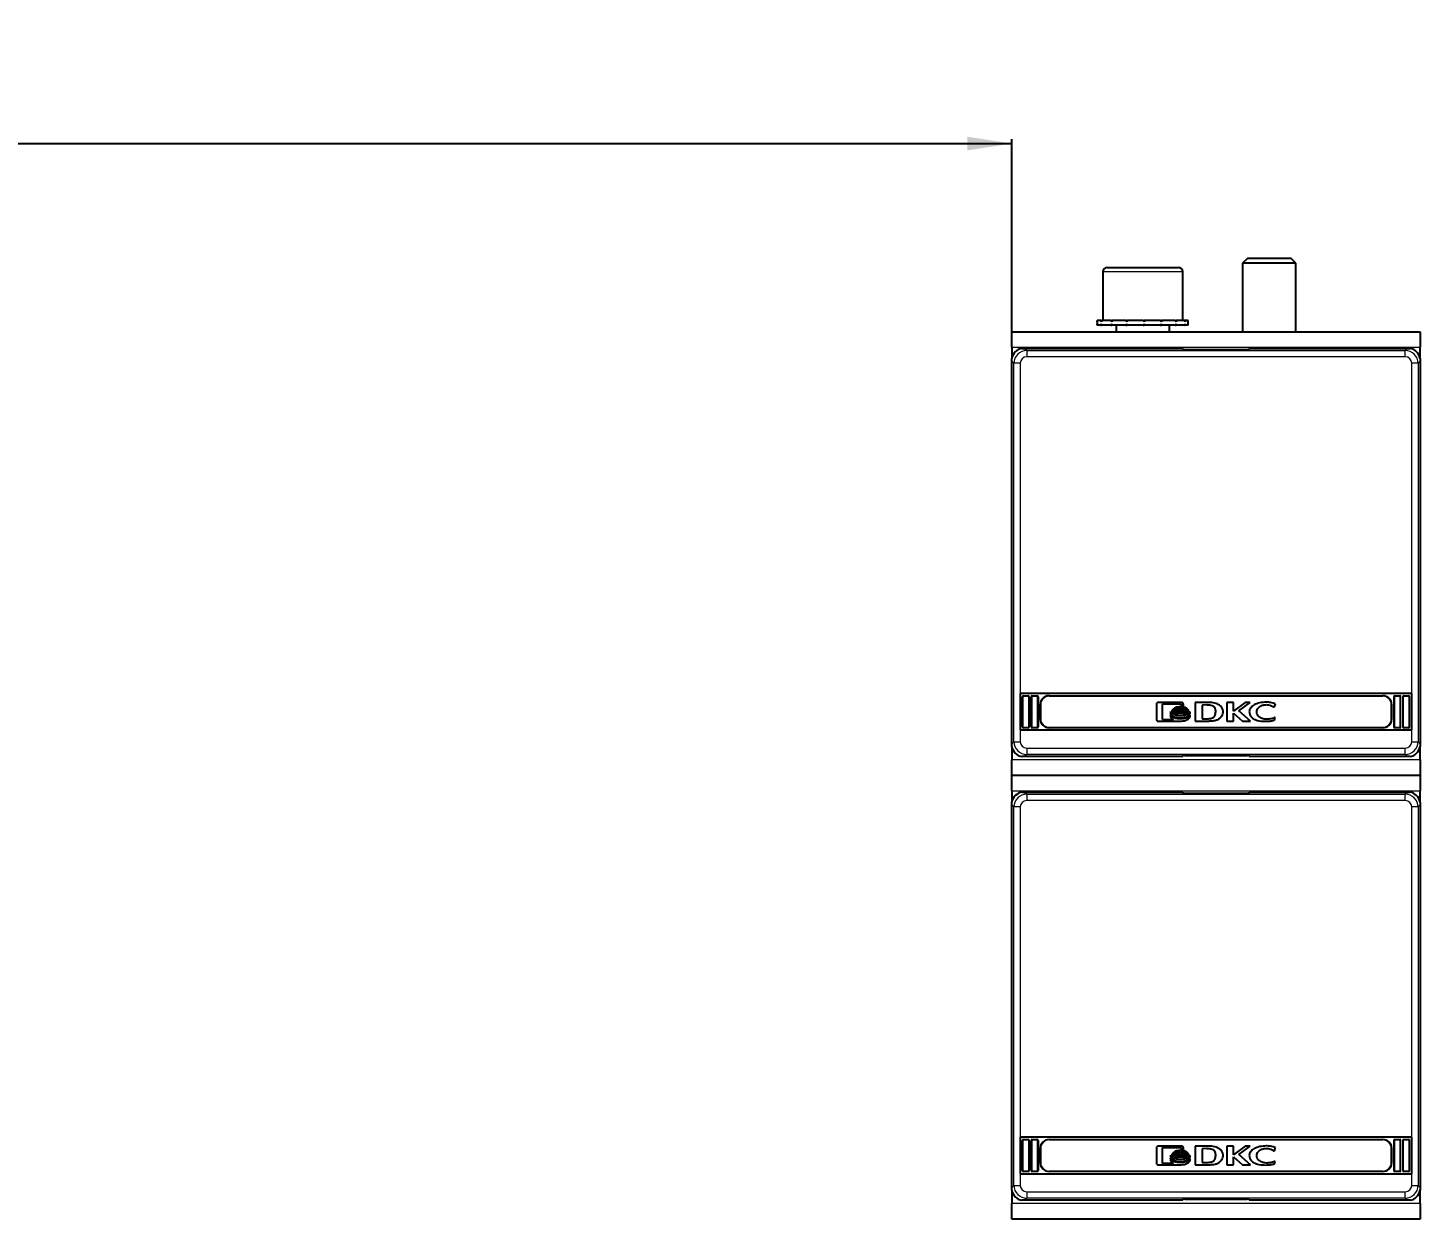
# Model space of a CAD drawing. Header units: millimetres. Extents: x 0 to 2689, y -557 to 605.
# Drawn here: x 549.7 to 863.4, y 289.4 to 557.9 of the extents above; entities that cross this region are included whole.
import ezdxf

# ---------------------------------------------------------------- set-up
doc = ezdxf.new("R2010")
doc.units = ezdxf.units.MM
doc.layers.add('FORMAT', color=7, linetype='Continuous')
doc.styles.add('SLDTEXTSTYLE0', font='TXT', dxfattribs={"width": 0.75})
doc.dimstyles.new('SLDDIMSTYLE0', dxfattribs={"dimtxt": 20, "dimasz": 10, "dimexe": 0, "dimexo": 0.0625, "dimgap": 5, "dimtad": 2, "dimdec": 1, "dimrnd": 1e-09, "dimzin": 12, "dimdsep": 46, "dimtxsty": 'SLDTEXTSTYLE0', "dimsah": 1, "dimcen": 0.09, "dimadec": 0, "dimazin": 3, "dimtfac": 1, "dimtofl": 0, "dimtmove": 0, "dimatfit": 3, "dimfxl": 0, "dimfrac": 2, "dimtolj": 1, "dimtzin": 12, "dimarcsym": 0})

# ---------------------------------------------------------------- blocks, each defined once
blk = doc.blocks.new('_D_2')
at = {"layer": 'FORMAT'}
for p, q in [((155.39, 489.4), (155.39, 532.81)), ((155.39, 531.81), (771.39, 531.81)), ((771.39, 489.4), (771.39, 532.81))]:
    blk.add_line(p, q, dxfattribs=at)
for points in [[(155.39, 531.81), (165.39, 530.27), (165.39, 533.34)], [(771.39, 531.81), (761.39, 533.34), (761.39, 530.27)]]:
    blk.add_solid(points, dxfattribs=at)
at = {"layer": 'FORMAT', "insert": (441.22, 557.59), "char_height": 20, "attachment_point": 1, "style": 'SLDTEXTSTYLE0'}
blk.add_mtext('616', dxfattribs=at)

msp = doc.modelspace()

# ---------------------------------------------------------------- linework, layer by layer
at = {"color": 7, "linetype": 'Continuous', "lineweight": 25}
for p, q in [((824.46, 505.89), (823.39, 504.82)), ((834.31, 505.89), (824.46, 505.89)), ((835.39, 504.82), (834.31, 505.89)), ((791.89, 502.89), (791.89, 491.89)), ((792.89, 503.89), (801.32, 503.89)), ((801.32, 503.89), (808.89, 503.89)), ((809.89, 491.89), (809.89, 502.89)), ((823.39, 504.82), (823.39, 489.39)), ((835.39, 504.82), (823.39, 504.82)), ((835.39, 489.39), (835.39, 504.82)), ((771.39, 485.89), (771.39, 489.39)), ((771.39, 489.39), (863.39, 489.39)), ((790.64, 491.89), (790.64, 490.89)), ((790.64, 491.89), (790.64, 491.64)), ((791.45, 491.89), (790.64, 491.89)), ((790.64, 491.89), (790.64, 491.89)), ((790.64, 490.89), (790.64, 491.14)), ((791.45, 490.89), (790.64, 490.89)), ((790.64, 490.89), (790.64, 490.89)), ((791.45, 491.89), (791.56, 491.89)), ((791.45, 490.89), (791.56, 490.89)), ((791.56, 491.89), (791.56, 491.64)), ((793.71, 491.89), (791.56, 491.89)), ((791.56, 490.89), (791.56, 491.14)), ((793.71, 490.89), (791.56, 490.89)), ((793.71, 491.89), (793.89, 491.89)), ((793.71, 490.89), (793.89, 490.89)), ((793.89, 491.89), (793.89, 491.64)), ((797.06, 491.89), (793.89, 491.89)), ((793.89, 490.89), (793.89, 491.14)), ((797.06, 490.89), (793.89, 490.89)), ((794.89, 490.89), (794.89, 489.39)), ((797.06, 491.89), (797.29, 491.89)), ((797.06, 490.89), (797.29, 490.89)), ((797.29, 491.89), (797.29, 491.64)), ((800.99, 491.89), (797.29, 491.89)), ((797.29, 490.89), (797.29, 491.14)), ((800.99, 490.89), (797.29, 490.89)), ((800.99, 491.89), (801.07, 491.89)), ((800.99, 490.89), (801.15, 490.89)), ((801.15, 490.89), (801.23, 490.89)), ((801.19, 491.89), (801.23, 491.89)), ((801.23, 491.89), (801.23, 491.64)), ((804.9, 491.89), (801.23, 491.89)), ((801.23, 490.89), (801.23, 491.14)), ((804.9, 490.89), (801.23, 490.89)), ((804.9, 491.89), (805.13, 491.89)), ((804.9, 490.89), (805.13, 490.89)), ((805.13, 491.89), (805.13, 491.64)), ((808.2, 491.89), (805.13, 491.89)), ((805.13, 490.89), (805.13, 491.14)), ((808.2, 490.89), (805.13, 490.89)), ((806.89, 489.39), (806.89, 490.89)), ((808.2, 491.89), (808.38, 491.89)), ((808.2, 490.89), (808.38, 490.89)), ((808.38, 491.89), (808.38, 491.64)), ((810.39, 491.89), (808.38, 491.89)), ((808.38, 490.89), (808.38, 491.14)), ((810.39, 490.89), (808.38, 490.89)), ((810.39, 491.89), (810.48, 491.89)), ((810.39, 490.89), (810.48, 490.89)), ((810.48, 491.89), (810.48, 491.64)), ((811.14, 491.89), (810.48, 491.89)), ((810.48, 490.89), (810.48, 491.14)), ((811.14, 490.89), (810.48, 490.89)), ((811.14, 490.89), (811.14, 491.89)), ((863.39, 489.39), (863.39, 485.89)), ((771.39, 485.89), (771.39, 483.37)), ((771.39, 482.74), (771.39, 483.37)), ((773.66, 485.64), (774.28, 485.64)), ((774.28, 485.64), (809.89, 485.64)), ((809.89, 485.64), (809.89, 485.51)), ((810.39, 485.37), (824.39, 485.37)), ((824.89, 485.51), (824.89, 485.64)), ((824.89, 485.64), (860.49, 485.64)), ((860.49, 485.64), (861.11, 485.64)), ((863.39, 483.37), (863.39, 485.89)), ((863.39, 483.37), (863.39, 482.74)), ((771.39, 396.54), (771.39, 482.74)), ((863.39, 482.74), (863.39, 396.54)), ((861.48, 407.84), (773.29, 407.84)), ((773.29, 407.84), (773.29, 399.64)), ((861.48, 399.64), (861.48, 407.84)), ((773.79, 400.34), (773.79, 407.14)), ((773.99, 407.34), (775.09, 407.34)), ((775.29, 407.14), (775.29, 400.34)), ((775.79, 400.34), (775.79, 407.14)), ((775.99, 407.34), (777.09, 407.34)), ((777.29, 407.14), (777.29, 400.34)), ((777.79, 402.14), (777.79, 405.34)), ((779.79, 407.34), (854.98, 407.34)), ((803.96, 405.4), (803.96, 402.08)), ((809.64, 405.84), (804.39, 405.84)), ((805.37, 405.51), (809.54, 405.51)), ((805.37, 401.97), (805.37, 405.51)), ((809.54, 405.51), (809.54, 405.12)), ((809.54, 405.12), (810.07, 405.12)), ((810.07, 405.12), (810.07, 405.4)), ((815.53, 405.86), (812.7, 405.84)), ((812.7, 405.84), (812.7, 401.64)), ((815.32, 405.28), (814.28, 405.26)), ((814.28, 405.26), (814.28, 402.16)), ((819.81, 405.84), (819.81, 401.64)), ((821.3, 405.84), (819.81, 405.84)), ((821.3, 403.87), (821.3, 405.84)), ((823.97, 405.84), (821.3, 403.87)), ((822.56, 403.98), (825.1, 405.84)), ((825.1, 405.84), (823.97, 405.84)), ((830.37, 404.82), (830.56, 404.82)), ((830.56, 404.82), (830.81, 405.55)), ((856.98, 402.14), (856.98, 405.34)), ((857.48, 407.14), (857.48, 400.34)), ((857.68, 407.34), (858.78, 407.34)), ((858.98, 400.34), (858.98, 407.14)), ((859.48, 407.14), (859.48, 400.34)), ((859.68, 407.34), (860.78, 407.34)), ((860.98, 400.34), (860.98, 407.14)), ((804.39, 401.64), (809.64, 401.64)), ((807.83, 401.96), (805.37, 401.97)), ((807.11, 403.83), (807.11, 403.38)), ((807.11, 403.11), (807.11, 402.65)), ((811.56, 403.27), (811.56, 403.72)), ((811.56, 402.54), (811.56, 403.01)), ((812.7, 401.64), (815.39, 401.65)), ((814.28, 402.16), (815.23, 402.18)), ((815.39, 401.65), (815.4, 401.65)), ((815.4, 401.65), (815.42, 401.65)), ((819.81, 401.64), (821.32, 401.64)), ((821.32, 403.41), (823.33, 401.64)), ((821.32, 401.64), (821.32, 403.41)), ((825.16, 401.64), (822.56, 403.98)), ((823.33, 401.64), (825.16, 401.64)), ((830.55, 401.88), (830.73, 402.42)), ((830.73, 402.42), (830.58, 402.42)), ((773.29, 399.64), (861.48, 399.64)), ((775.09, 400.14), (773.99, 400.14)), ((777.09, 400.14), (775.99, 400.14)), ((854.98, 400.14), (779.79, 400.14)), ((858.78, 400.14), (857.68, 400.14)), ((860.78, 400.14), (859.68, 400.14)), ((771.39, 395.92), (771.39, 396.54)), ((771.39, 395.92), (771.39, 392.89)), ((863.39, 396.54), (863.39, 395.92)), ((863.39, 392.89), (863.39, 395.92)), ((771.39, 389.39), (771.39, 392.89)), ((774.28, 393.64), (773.66, 393.64)), ((809.89, 393.64), (774.28, 393.64)), ((809.89, 393.64), (809.89, 393.78)), ((810.39, 393.91), (824.39, 393.91)), ((824.89, 393.78), (824.89, 393.64)), ((860.49, 393.64), (824.89, 393.64)), ((861.11, 393.64), (860.49, 393.64)), ((863.39, 392.89), (863.39, 389.39)), ((863.39, 389.39), (771.39, 389.39)), ((771.39, 385.89), (771.39, 389.39)), ((863.39, 389.39), (863.39, 385.89)), ((771.39, 385.89), (771.39, 383.37)), ((863.39, 383.37), (863.39, 385.89)), ((771.39, 382.74), (771.39, 383.37)), ((771.39, 296.54), (771.39, 382.74)), ((773.66, 385.64), (774.28, 385.64)), ((774.28, 385.64), (809.89, 385.64)), ((809.89, 385.64), (809.89, 385.51)), ((810.39, 385.37), (824.39, 385.37)), ((824.89, 385.51), (824.89, 385.64)), ((824.89, 385.64), (860.49, 385.64)), ((860.49, 385.64), (861.11, 385.64)), ((863.39, 383.37), (863.39, 382.74)), ((863.39, 382.74), (863.39, 296.54)), ((861.48, 307.84), (773.29, 307.84)), ((773.29, 307.84), (773.29, 299.64)), ((861.48, 299.64), (861.48, 307.84)), ((773.79, 300.34), (773.79, 307.14)), ((773.99, 307.34), (775.09, 307.34)), ((775.29, 307.14), (775.29, 300.34)), ((775.79, 300.34), (775.79, 307.14)), ((775.99, 307.34), (777.09, 307.34)), ((777.29, 307.14), (777.29, 300.34)), ((777.79, 302.14), (777.79, 305.34)), ((779.79, 307.34), (854.98, 307.34)), ((803.96, 305.4), (803.96, 302.08)), ((809.64, 305.84), (804.39, 305.84)), ((805.37, 305.51), (809.54, 305.51)), ((805.37, 301.97), (805.37, 305.51)), ((809.54, 305.51), (809.54, 305.12)), ((809.54, 305.12), (810.07, 305.12)), ((810.07, 305.12), (810.07, 305.4)), ((815.53, 305.86), (812.7, 305.84)), ((812.7, 305.84), (812.7, 301.64)), ((815.32, 305.28), (814.28, 305.26)), ((814.28, 305.26), (814.28, 302.16)), ((821.3, 305.84), (819.81, 305.84)), ((819.81, 305.84), (819.81, 301.64)), ((821.3, 303.87), (821.3, 305.84)), ((823.97, 305.84), (821.3, 303.87)), ((822.56, 303.98), (825.1, 305.84)), ((825.1, 305.84), (823.97, 305.84)), ((830.37, 304.82), (830.56, 304.82)), ((830.56, 304.82), (830.81, 305.55)), ((856.98, 302.14), (856.98, 305.34)), ((857.48, 307.14), (857.48, 300.34)), ((857.68, 307.34), (858.78, 307.34)), ((858.98, 300.34), (858.98, 307.14)), ((859.48, 307.14), (859.48, 300.34)), ((859.68, 307.34), (860.78, 307.34)), ((860.98, 300.34), (860.98, 307.14)), ((804.39, 301.64), (809.64, 301.64)), ((807.83, 301.96), (805.37, 301.97)), ((807.11, 303.83), (807.11, 303.38)), ((807.11, 303.11), (807.11, 302.65)), ((811.56, 303.27), (811.56, 303.72)), ((811.56, 302.54), (811.56, 303.01)), ((812.7, 301.64), (815.39, 301.65)), ((814.28, 302.16), (815.23, 302.18)), ((815.39, 301.65), (815.4, 301.65)), ((815.4, 301.65), (815.42, 301.65)), ((819.81, 301.64), (821.32, 301.64)), ((821.32, 303.41), (823.33, 301.64)), ((821.32, 301.64), (821.32, 303.41)), ((825.16, 301.64), (822.56, 303.98)), ((823.33, 301.64), (825.16, 301.64)), ((830.55, 301.88), (830.73, 302.42)), ((830.73, 302.42), (830.58, 302.42)), ((773.29, 299.64), (861.48, 299.64)), ((775.09, 300.14), (773.99, 300.14)), ((777.09, 300.14), (775.99, 300.14)), ((854.98, 300.14), (779.79, 300.14)), ((858.78, 300.14), (857.68, 300.14)), ((860.78, 300.14), (859.68, 300.14)), ((771.39, 295.92), (771.39, 296.54)), ((771.39, 295.92), (771.39, 292.89)), ((863.39, 296.54), (863.39, 295.92)), ((863.39, 292.89), (863.39, 295.92)), ((771.39, 289.39), (771.39, 292.89)), ((774.28, 293.64), (773.66, 293.64)), ((809.89, 293.64), (774.28, 293.64)), ((809.89, 293.64), (809.89, 293.78)), ((810.39, 293.91), (824.39, 293.91)), ((824.89, 293.78), (824.89, 293.64)), ((860.49, 293.64), (824.89, 293.64)), ((861.11, 293.64), (860.49, 293.64)), ((863.39, 292.89), (863.39, 289.39)), ((863.39, 289.39), (771.39, 289.39))]:
    msp.add_line(p, q, dxfattribs=at)
at = {"color": 8, "linetype": 'Continuous', "lineweight": 18}
for p, q in [((801.38, 502.89), (791.89, 502.89)), ((809.89, 502.89), (801.38, 502.89)), ((771.39, 485.89), (863.39, 485.89)), ((774.28, 485.64), (774.74, 485.19)), ((774.74, 485.19), (774.74, 483.74)), ((774.74, 485.19), (860.04, 485.19)), ((860.04, 483.74), (774.74, 483.74)), ((860.04, 485.19), (860.49, 485.64)), ((860.04, 483.74), (860.04, 485.19)), ((771.84, 482.29), (771.39, 482.74)), ((773.29, 482.29), (771.84, 482.29)), ((771.84, 396.99), (771.84, 482.29)), ((773.29, 482.29), (773.29, 407.84)), ((861.48, 407.84), (861.48, 482.29)), ((862.93, 482.29), (861.48, 482.29)), ((863.39, 482.74), (862.93, 482.29)), ((862.93, 482.29), (862.93, 396.99)), ((773.79, 400.34), (773.79, 407.14)), ((773.79, 407.14), (773.89, 407.14)), ((773.79, 407.14), (773.79, 407.14)), ((773.89, 407.14), (773.89, 400.34)), ((773.99, 407.24), (773.99, 407.34)), ((773.99, 407.34), (775.09, 407.34)), ((773.99, 407.34), (773.99, 407.34)), ((775.09, 407.24), (773.99, 407.24)), ((775.09, 407.24), (775.09, 407.34)), ((775.09, 407.34), (775.09, 407.34)), ((775.19, 400.34), (775.19, 407.14)), ((775.19, 407.14), (775.29, 407.14)), ((775.29, 407.14), (775.29, 400.34)), ((775.29, 407.14), (775.29, 407.14)), ((775.79, 407.14), (775.89, 407.14)), ((775.79, 400.34), (775.79, 407.14)), ((775.79, 407.14), (775.79, 407.14)), ((775.89, 407.14), (775.89, 400.34)), ((775.99, 407.24), (775.99, 407.34)), ((775.99, 407.34), (777.09, 407.34)), ((775.99, 407.34), (775.99, 407.34)), ((777.09, 407.24), (775.99, 407.24)), ((777.09, 407.24), (777.09, 407.34)), ((777.09, 407.34), (777.09, 407.34)), ((777.19, 400.34), (777.19, 407.14)), ((777.19, 407.14), (777.29, 407.14)), ((777.29, 407.14), (777.29, 400.34)), ((777.29, 407.14), (777.29, 407.14)), ((777.79, 402.14), (777.79, 405.34)), ((777.89, 405.34), (777.79, 405.34)), ((777.79, 405.34), (777.79, 405.34)), ((777.89, 405.34), (777.89, 402.14)), ((779.79, 407.34), (854.98, 407.34)), ((779.79, 407.24), (779.79, 407.34)), ((779.79, 407.34), (779.79, 407.34)), ((854.98, 407.24), (779.79, 407.24)), ((854.98, 407.34), (854.98, 407.24)), ((854.98, 407.34), (854.98, 407.34)), ((856.88, 402.14), (856.88, 405.34)), ((856.98, 405.34), (856.88, 405.34)), ((856.98, 405.34), (856.98, 402.14)), ((856.98, 405.34), (856.98, 405.34)), ((857.49, 407.14), (857.48, 407.14)), ((857.49, 407.14), (857.59, 407.14)), ((857.49, 400.34), (857.49, 407.14)), ((857.59, 407.14), (857.59, 400.34)), ((857.68, 407.34), (858.78, 407.34)), ((857.68, 407.34), (857.68, 407.24)), ((857.68, 407.34), (857.68, 407.34)), ((858.78, 407.24), (857.68, 407.24)), ((858.78, 407.34), (858.78, 407.24)), ((858.78, 407.34), (858.78, 407.34)), ((858.88, 400.34), (858.88, 407.14)), ((858.88, 407.14), (858.98, 407.14)), ((858.98, 407.14), (858.98, 400.34)), ((858.98, 407.14), (858.98, 407.14)), ((859.49, 407.14), (859.48, 407.14)), ((859.49, 400.34), (859.49, 407.14)), ((859.59, 407.14), (859.49, 407.14)), ((859.59, 407.14), (859.59, 400.34)), ((859.68, 407.24), (859.68, 407.34)), ((859.68, 407.34), (860.78, 407.34)), ((859.68, 407.34), (859.68, 407.34)), ((860.78, 407.24), (859.68, 407.24)), ((860.78, 407.24), (860.78, 407.34)), ((860.78, 407.34), (860.78, 407.34)), ((860.88, 400.34), (860.88, 407.14)), ((860.98, 407.14), (860.88, 407.14)), ((860.98, 407.14), (860.98, 400.34)), ((860.98, 407.14), (860.98, 407.14)), ((777.89, 402.14), (777.79, 402.14)), ((777.79, 402.14), (777.79, 402.14)), ((856.98, 402.14), (856.88, 402.14)), ((856.98, 402.14), (856.98, 402.14)), ((773.29, 399.64), (773.29, 396.99)), ((773.79, 400.34), (773.89, 400.34)), ((773.79, 400.34), (773.79, 400.34)), ((773.99, 400.24), (775.09, 400.24)), ((773.99, 400.14), (773.99, 400.24)), ((775.09, 400.14), (773.99, 400.14)), ((773.99, 400.14), (773.99, 400.14)), ((775.09, 400.14), (775.09, 400.24)), ((775.09, 400.14), (775.09, 400.14)), ((775.19, 400.34), (775.29, 400.34)), ((775.29, 400.34), (775.29, 400.34)), ((775.79, 400.34), (775.89, 400.34)), ((775.79, 400.34), (775.79, 400.34)), ((775.99, 400.24), (777.09, 400.24)), ((775.99, 400.14), (775.99, 400.24)), ((777.09, 400.14), (775.99, 400.14)), ((775.99, 400.14), (775.99, 400.14)), ((777.09, 400.14), (777.09, 400.24)), ((777.09, 400.14), (777.09, 400.14)), ((777.19, 400.34), (777.29, 400.34)), ((777.29, 400.34), (777.29, 400.34)), ((779.79, 400.24), (854.98, 400.24)), ((779.79, 400.24), (779.79, 400.14)), ((854.98, 400.14), (779.79, 400.14)), ((779.79, 400.14), (779.79, 400.14)), ((854.98, 400.14), (854.98, 400.24)), ((854.98, 400.14), (854.98, 400.14)), ((857.48, 400.34), (857.49, 400.34)), ((857.49, 400.34), (857.59, 400.34)), ((857.68, 400.24), (858.78, 400.24)), ((857.68, 400.24), (857.68, 400.14)), ((858.78, 400.14), (857.68, 400.14)), ((857.68, 400.14), (857.68, 400.14)), ((858.78, 400.24), (858.78, 400.14)), ((858.78, 400.14), (858.78, 400.14)), ((858.88, 400.34), (858.98, 400.34)), ((858.98, 400.34), (858.98, 400.34)), ((859.48, 400.34), (859.49, 400.34)), ((859.59, 400.34), (859.49, 400.34)), ((859.68, 400.14), (859.68, 400.24)), ((859.68, 400.24), (860.78, 400.24)), ((860.78, 400.14), (859.68, 400.14)), ((859.68, 400.14), (859.68, 400.14)), ((860.78, 400.14), (860.78, 400.24)), ((860.78, 400.14), (860.78, 400.14)), ((860.98, 400.34), (860.88, 400.34)), ((860.98, 400.34), (860.98, 400.34)), ((861.48, 396.99), (861.48, 399.64)), ((771.39, 396.54), (771.84, 396.99)), ((771.84, 396.99), (773.29, 396.99)), ((774.74, 395.54), (860.04, 395.54)), ((774.74, 395.54), (774.74, 394.09)), ((860.04, 394.09), (860.04, 395.54)), ((861.48, 396.99), (862.93, 396.99)), ((862.93, 396.99), (863.39, 396.54)), ((863.39, 392.89), (771.39, 392.89)), ((774.74, 394.09), (774.28, 393.64)), ((860.04, 394.09), (774.74, 394.09)), ((860.49, 393.64), (860.04, 394.09)), ((771.39, 385.89), (863.39, 385.89)), ((771.84, 382.29), (771.39, 382.74)), ((774.28, 385.64), (774.74, 385.19)), ((774.74, 385.19), (774.74, 383.74)), ((774.74, 385.19), (860.04, 385.19)), ((860.04, 383.74), (774.74, 383.74)), ((860.04, 385.19), (860.49, 385.64)), ((860.04, 383.74), (860.04, 385.19)), ((863.39, 382.74), (862.93, 382.29)), ((773.29, 382.29), (771.84, 382.29)), ((771.84, 296.99), (771.84, 382.29)), ((773.29, 382.29), (773.29, 307.84)), ((861.48, 307.84), (861.48, 382.29)), ((862.93, 382.29), (861.48, 382.29)), ((862.93, 382.29), (862.93, 296.99)), ((773.79, 307.14), (773.89, 307.14)), ((773.79, 300.34), (773.79, 307.14)), ((773.79, 307.14), (773.79, 307.14)), ((773.89, 307.14), (773.89, 300.34)), ((773.99, 307.24), (773.99, 307.34)), ((773.99, 307.34), (775.09, 307.34)), ((773.99, 307.34), (773.99, 307.34)), ((775.09, 307.24), (773.99, 307.24)), ((775.09, 307.24), (775.09, 307.34)), ((775.09, 307.34), (775.09, 307.34)), ((775.19, 300.34), (775.19, 307.14)), ((775.19, 307.14), (775.29, 307.14)), ((775.29, 307.14), (775.29, 300.34)), ((775.29, 307.14), (775.29, 307.14)), ((775.79, 300.34), (775.79, 307.14)), ((775.79, 307.14), (775.89, 307.14)), ((775.79, 307.14), (775.79, 307.14)), ((775.89, 307.14), (775.89, 300.34)), ((775.99, 307.24), (775.99, 307.34)), ((775.99, 307.34), (777.09, 307.34)), ((775.99, 307.34), (775.99, 307.34)), ((777.09, 307.24), (775.99, 307.24)), ((777.09, 307.24), (777.09, 307.34)), ((777.09, 307.34), (777.09, 307.34)), ((777.19, 300.34), (777.19, 307.14)), ((777.19, 307.14), (777.29, 307.14)), ((777.29, 307.14), (777.29, 300.34)), ((777.29, 307.14), (777.29, 307.14)), ((777.79, 302.14), (777.79, 305.34)), ((777.89, 305.34), (777.79, 305.34)), ((777.79, 305.34), (777.79, 305.34)), ((777.89, 305.34), (777.89, 302.14)), ((779.79, 307.34), (854.98, 307.34)), ((779.79, 307.24), (779.79, 307.34)), ((779.79, 307.34), (779.79, 307.34)), ((854.98, 307.24), (779.79, 307.24)), ((854.98, 307.34), (854.98, 307.24)), ((854.98, 307.34), (854.98, 307.34)), ((856.88, 302.14), (856.88, 305.34)), ((856.98, 305.34), (856.88, 305.34)), ((856.98, 305.34), (856.98, 302.14)), ((856.98, 305.34), (856.98, 305.34)), ((857.49, 307.14), (857.48, 307.14)), ((857.49, 307.14), (857.59, 307.14)), ((857.49, 300.34), (857.49, 307.14)), ((857.59, 307.14), (857.59, 300.34)), ((857.68, 307.34), (857.68, 307.24)), ((857.68, 307.34), (858.78, 307.34)), ((857.68, 307.34), (857.68, 307.34)), ((858.78, 307.24), (857.68, 307.24)), ((858.78, 307.34), (858.78, 307.24)), ((858.78, 307.34), (858.78, 307.34)), ((858.88, 300.34), (858.88, 307.14)), ((858.88, 307.14), (858.98, 307.14)), ((858.98, 307.14), (858.98, 300.34)), ((858.98, 307.14), (858.98, 307.14)), ((859.49, 307.14), (859.48, 307.14)), ((859.49, 300.34), (859.49, 307.14)), ((859.59, 307.14), (859.49, 307.14)), ((859.59, 307.14), (859.59, 300.34)), ((859.68, 307.24), (859.68, 307.34)), ((859.68, 307.34), (860.78, 307.34)), ((859.68, 307.34), (859.68, 307.34)), ((860.78, 307.24), (859.68, 307.24)), ((860.78, 307.24), (860.78, 307.34)), ((860.78, 307.34), (860.78, 307.34)), ((860.88, 300.34), (860.88, 307.14)), ((860.98, 307.14), (860.88, 307.14)), ((860.98, 307.14), (860.98, 300.34)), ((860.98, 307.14), (860.98, 307.14)), ((777.89, 302.14), (777.79, 302.14)), ((777.79, 302.14), (777.79, 302.14)), ((856.98, 302.14), (856.88, 302.14)), ((856.98, 302.14), (856.98, 302.14)), ((773.29, 299.64), (773.29, 296.99)), ((773.79, 300.34), (773.89, 300.34)), ((773.79, 300.34), (773.79, 300.34)), ((773.99, 300.24), (775.09, 300.24)), ((773.99, 300.14), (773.99, 300.24)), ((775.09, 300.14), (773.99, 300.14)), ((773.99, 300.14), (773.99, 300.14)), ((775.09, 300.14), (775.09, 300.24)), ((775.09, 300.14), (775.09, 300.14)), ((775.19, 300.34), (775.29, 300.34)), ((775.29, 300.34), (775.29, 300.34)), ((775.79, 300.34), (775.89, 300.34)), ((775.79, 300.34), (775.79, 300.34)), ((775.99, 300.24), (777.09, 300.24)), ((775.99, 300.14), (775.99, 300.24)), ((777.09, 300.14), (775.99, 300.14)), ((775.99, 300.14), (775.99, 300.14)), ((777.09, 300.14), (777.09, 300.24)), ((777.09, 300.14), (777.09, 300.14)), ((777.19, 300.34), (777.29, 300.34)), ((777.29, 300.34), (777.29, 300.34)), ((779.79, 300.24), (854.98, 300.24)), ((779.79, 300.24), (779.79, 300.14)), ((854.98, 300.14), (779.79, 300.14)), ((779.79, 300.14), (779.79, 300.14)), ((854.98, 300.14), (854.98, 300.24)), ((854.98, 300.14), (854.98, 300.14)), ((857.48, 300.34), (857.49, 300.34)), ((857.49, 300.34), (857.59, 300.34)), ((857.68, 300.24), (858.78, 300.24)), ((857.68, 300.24), (857.68, 300.14)), ((858.78, 300.14), (857.68, 300.14)), ((857.68, 300.14), (857.68, 300.14)), ((858.78, 300.24), (858.78, 300.14)), ((858.78, 300.14), (858.78, 300.14)), ((858.88, 300.34), (858.98, 300.34)), ((858.98, 300.34), (858.98, 300.34)), ((859.48, 300.34), (859.49, 300.34)), ((859.59, 300.34), (859.49, 300.34)), ((859.68, 300.24), (860.78, 300.24)), ((859.68, 300.14), (859.68, 300.24)), ((860.78, 300.14), (859.68, 300.14)), ((859.68, 300.14), (859.68, 300.14)), ((860.78, 300.14), (860.78, 300.24)), ((860.78, 300.14), (860.78, 300.14)), ((860.98, 300.34), (860.88, 300.34)), ((860.98, 300.34), (860.98, 300.34)), ((861.48, 296.99), (861.48, 299.64)), ((771.39, 296.54), (771.84, 296.99)), ((771.84, 296.99), (773.29, 296.99)), ((774.74, 295.54), (860.04, 295.54)), ((774.74, 295.54), (774.74, 294.09)), ((860.04, 294.09), (860.04, 295.54)), ((861.48, 296.99), (862.93, 296.99)), ((862.93, 296.99), (863.39, 296.54)), ((863.39, 292.89), (771.39, 292.89)), ((774.74, 294.09), (774.28, 293.64)), ((860.04, 294.09), (774.74, 294.09)), ((860.49, 293.64), (860.04, 294.09))]:
    msp.add_line(p, q, dxfattribs=at)
at = {"color": 7, "linetype": 'Continuous', "lineweight": 25}
for centre, radius, start, end in [((792.89, 502.89), 1, 90, 180), ((808.89, 502.89), 1, 0, 90), ((773.99, 407.14), 0.2, 90, 180), ((775.09, 407.14), 0.2, 360, 90), ((775.99, 407.14), 0.2, 90, 180), ((777.09, 407.14), 0.2, 0, 90), ((779.79, 405.34), 2, 90, 180), ((854.98, 405.34), 2, 360, 90), ((857.68, 407.14), 0.2, 90, 180), ((858.78, 407.14), 0.2, 360, 90), ((859.68, 407.14), 0.2, 90, 180), ((860.78, 407.14), 0.2, 0, 90), ((779.79, 402.14), 2, 180, 270), ((854.98, 402.14), 2, 270, 360), ((773.99, 400.34), 0.2, 180, 270), ((775.09, 400.34), 0.2, 270, 360), ((775.99, 400.34), 0.2, 180, 270), ((777.09, 400.34), 0.2, 270, 0), ((857.68, 400.34), 0.2, 180, 270), ((858.78, 400.34), 0.2, 270, 360), ((859.68, 400.34), 0.2, 180, 270), ((860.78, 400.34), 0.2, 270, 0), ((773.99, 307.14), 0.2, 90, 180), ((775.09, 307.14), 0.2, 360, 90), ((775.99, 307.14), 0.2, 90, 180), ((777.09, 307.14), 0.2, 0, 90), ((779.79, 305.34), 2, 90, 180), ((854.98, 305.34), 2, 360, 90), ((857.68, 307.14), 0.2, 90, 180), ((858.78, 307.14), 0.2, 360, 90), ((859.68, 307.14), 0.2, 90, 180), ((860.78, 307.14), 0.2, 0, 90), ((779.79, 302.14), 2, 180, 270), ((854.98, 302.14), 2, 270, 360), ((773.99, 300.34), 0.2, 180, 270), ((775.09, 300.34), 0.2, 270, 360), ((775.99, 300.34), 0.2, 180, 270), ((777.09, 300.34), 0.2, 270, 0), ((857.68, 300.34), 0.2, 180, 270), ((858.78, 300.34), 0.2, 270, 360), ((859.68, 300.34), 0.2, 180, 270), ((860.78, 300.34), 0.2, 270, 0)]:
    msp.add_arc(centre, radius, start, end, dxfattribs=at)
at = {"color": 8, "linetype": 'Continuous', "lineweight": 18}
for centre, radius, start, end in [((773.99, 407.14), 0.198, 90, 180), ((773.99, 407.14), 0.0982, 90, 180), ((775.09, 407.14), 0.198, 360, 90), ((775.09, 407.14), 0.0982, 0, 90), ((775.99, 407.14), 0.198, 90, 180), ((775.99, 407.14), 0.0982, 90, 180), ((777.09, 407.14), 0.198, 0, 90), ((777.09, 407.14), 0.0982, 0, 90), ((779.79, 405.34), 2, 90, 180), ((779.79, 405.34), 1.9, 90, 180), ((854.98, 405.34), 2, 360, 90), ((854.98, 405.34), 1.9, 360, 90), ((857.68, 407.14), 0.198, 90, 180), ((857.68, 407.14), 0.0982, 90, 180), ((858.78, 407.14), 0.198, 360, 90), ((858.78, 407.14), 0.0982, 360, 90), ((859.68, 407.14), 0.198, 90, 180), ((859.68, 407.14), 0.0982, 90, 180), ((860.78, 407.14), 0.198, 0, 90), ((860.78, 407.14), 0.0982, 0, 90), ((779.79, 402.14), 2, 180, 270), ((779.79, 402.14), 1.9, 180, 270), ((854.98, 402.14), 1.9, 270, 360), ((854.98, 402.14), 2, 270, 360), ((773.99, 400.34), 0.198, 180, 270), ((773.99, 400.34), 0.0982, 180, 270), ((775.09, 400.34), 0.0982, 270, 0), ((775.09, 400.34), 0.198, 270, 360), ((775.99, 400.34), 0.198, 180, 270), ((775.99, 400.34), 0.0982, 180, 270), ((777.09, 400.34), 0.0982, 270, 0), ((777.09, 400.34), 0.198, 270, 0), ((857.68, 400.34), 0.198, 180, 270), ((857.68, 400.34), 0.0982, 180, 270), ((858.78, 400.34), 0.0982, 270, 360), ((858.78, 400.34), 0.198, 270, 360), ((859.68, 400.34), 0.198, 180, 270), ((859.68, 400.34), 0.0982, 180, 270), ((860.78, 400.34), 0.0982, 270, 0), ((860.78, 400.34), 0.198, 270, 0), ((773.99, 307.14), 0.198, 90, 180), ((773.99, 307.14), 0.0982, 90, 180), ((775.09, 307.14), 0.198, 360, 90), ((775.09, 307.14), 0.0982, 0, 90), ((775.99, 307.14), 0.198, 90, 180), ((775.99, 307.14), 0.0982, 90, 180), ((777.09, 307.14), 0.198, 0, 90), ((777.09, 307.14), 0.0982, 0, 90), ((779.79, 305.34), 2, 90, 180), ((779.79, 305.34), 1.9, 90, 180), ((854.98, 305.34), 2, 360, 90), ((854.98, 305.34), 1.9, 360, 90), ((857.68, 307.14), 0.198, 90, 180), ((857.68, 307.14), 0.0982, 90, 180), ((858.78, 307.14), 0.198, 360, 90), ((858.78, 307.14), 0.0982, 360, 90), ((859.68, 307.14), 0.198, 90, 180), ((859.68, 307.14), 0.0982, 90, 180), ((860.78, 307.14), 0.198, 0, 90), ((860.78, 307.14), 0.0982, 0, 90), ((779.79, 302.14), 2, 180, 270), ((779.79, 302.14), 1.9, 180, 270), ((854.98, 302.14), 1.9, 270, 360), ((854.98, 302.14), 2, 270, 360), ((773.99, 300.34), 0.198, 180, 270), ((773.99, 300.34), 0.0982, 180, 270), ((775.09, 300.34), 0.0982, 270, 0), ((775.09, 300.34), 0.198, 270, 360), ((775.99, 300.34), 0.198, 180, 270), ((775.99, 300.34), 0.0982, 180, 270), ((777.09, 300.34), 0.0982, 270, 0), ((777.09, 300.34), 0.198, 270, 0), ((857.68, 300.34), 0.198, 180, 270), ((857.68, 300.34), 0.0982, 180, 270), ((858.78, 300.34), 0.0982, 270, 360), ((858.78, 300.34), 0.198, 270, 360), ((859.68, 300.34), 0.198, 180, 270), ((859.68, 300.34), 0.0982, 180, 270), ((860.78, 300.34), 0.0982, 270, 0), ((860.78, 300.34), 0.198, 270, 0)]:
    msp.add_arc(centre, radius, start, end, dxfattribs=at)
at = {"color": 7, "linetype": 'Continuous', "lineweight": 25}
for centre, major_axis, ratio, start_param, end_param in [((774.44, 482.59), (2.27, -2.27), 0.935113, 2.575748, 3.707437), ((810.39, 485.51), (0.5, 0), 0.267949, 3.141593, 4.712389), ((824.39, 485.51), (0.5, 0), 0.267949, 4.712389, 6.283185), ((860.33, 482.59), (-2.27, -2.27), 0.935113, 2.575748, 3.707437), ((774.44, 396.69), (2.27, 2.27), 0.935113, 2.575748, 3.707437), ((860.33, 396.69), (-2.27, 2.27), 0.935113, 2.575748, 3.707437), ((810.39, 393.78), (0.5, 0), 0.267949, 1.570796, 3.141593), ((824.39, 393.78), (0.5, 0), 0.267949, 0, 1.570796), ((774.44, 382.59), (2.27, -2.27), 0.935113, 2.575748, 3.707437), ((810.39, 385.51), (0.5, 0), 0.267949, 3.141593, 4.712389), ((824.39, 385.51), (0.5, 0), 0.267949, 4.712389, 6.283185), ((860.33, 382.59), (-2.27, -2.27), 0.935113, 2.575748, 3.707437), ((774.44, 296.69), (2.27, 2.27), 0.935113, 2.575748, 3.707437), ((860.33, 296.69), (-2.27, 2.27), 0.935113, 2.575748, 3.707437), ((810.39, 293.78), (0.5, 0), 0.267949, 1.570796, 3.141593), ((824.39, 293.78), (0.5, 0), 0.267949, 0, 1.570796)]:
    msp.add_ellipse(centre, major_axis=major_axis, ratio=ratio, start_param=start_param, end_param=end_param, dxfattribs=at)
at = {"color": 8, "linetype": 'Continuous', "lineweight": 18}
for centre, major_axis, ratio, start_param, end_param in [((774.84, 482.19), (2.13, -2.13), 0.997754, 2.389713, 3.893472), ((774.84, 482.19), (1.13, -1.13), 0.935113, 2.389713, 3.893472), ((859.93, 482.19), (2.13, 2.13), 0.997754, 5.531306, 7.035065), ((859.93, 482.19), (-1.13, -1.13), 0.935113, 2.389713, 3.893472), ((774.84, 397.1), (2.13, 2.13), 0.997754, 2.389713, 3.893472), ((774.84, 397.1), (1.13, 1.13), 0.935113, 2.389713, 3.893472), ((859.93, 397.1), (-1.13, 1.13), 0.935113, 2.389713, 3.893472), ((859.93, 397.1), (-2.13, 2.13), 0.997754, 2.389713, 3.893472), ((774.84, 382.19), (2.13, -2.13), 0.997754, 2.389713, 3.893472), ((774.84, 382.19), (1.13, -1.13), 0.935113, 2.389713, 3.893472), ((859.93, 382.19), (2.13, 2.13), 0.997754, 5.531306, 7.035065), ((859.93, 382.19), (-1.13, -1.13), 0.935113, 2.389713, 3.893472), ((774.84, 297.1), (2.13, 2.13), 0.997754, 2.389713, 3.893472), ((774.84, 297.1), (1.13, 1.13), 0.935113, 2.389713, 3.893472), ((859.93, 297.1), (-1.13, 1.13), 0.935113, 2.389713, 3.893472), ((859.93, 297.1), (-2.13, 2.13), 0.997754, 2.389713, 3.893472)]:
    msp.add_ellipse(centre, major_axis=major_axis, ratio=ratio, start_param=start_param, end_param=end_param, dxfattribs=at)
at = {"color": 7, "linetype": 'Continuous', "lineweight": 25}
for points, knots in [([(790.64, 491.64), (790.64, 491.68), (790.64, 491.75), (790.64, 491.83), (790.64, 491.87), (790.64, 491.89)], [0, 0, 0, 0, 0.499981, 0.749988, 1, 1, 1, 1]), ([(790.64, 490.89), (790.64, 490.91), (790.64, 490.95), (790.64, 491.04), (790.64, 491.1), (790.64, 491.14)], [0, 0, 0, 0, 0.25014, 0.50028, 1, 1, 1, 1]), ([(791.56, 491.64), (791.54, 491.68), (791.51, 491.75), (791.48, 491.83), (791.46, 491.87), (791.45, 491.89)], [0, 0, 0, 0, 0.499981, 0.749988, 1, 1, 1, 1]), ([(791.45, 490.89), (791.46, 490.91), (791.48, 490.95), (791.51, 491.04), (791.54, 491.1), (791.56, 491.14)], [0, 0, 0, 0, 0.25014, 0.50028, 1, 1, 1, 1]), ([(793.89, 491.64), (793.86, 491.68), (793.81, 491.75), (793.75, 491.83), (793.72, 491.87), (793.71, 491.89)], [0, 0, 0, 0, 0.499981, 0.749988, 1, 1, 1, 1]), ([(793.71, 490.89), (793.72, 490.91), (793.75, 490.95), (793.81, 491.04), (793.86, 491.1), (793.89, 491.14)], [0, 0, 0, 0, 0.2501401, 0.5002802, 1, 1, 1, 1]), ([(797.29, 491.64), (797.25, 491.68), (797.19, 491.75), (797.11, 491.83), (797.07, 491.87), (797.06, 491.89)], [0, 0, 0, 0, 0.499981, 0.749988, 1, 1, 1, 1]), ([(797.06, 490.89), (797.07, 490.91), (797.11, 490.95), (797.19, 491.04), (797.25, 491.1), (797.29, 491.14)], [0, 0, 0, 0, 0.25014, 0.50028, 1, 1, 1, 1]), ([(801.23, 491.64), (801.19, 491.68), (801.13, 491.75), (801.05, 491.83), (801.01, 491.87), (800.99, 491.89)], [0, 0, 0, 0, 0.4999808, 0.7499881, 1, 1, 1, 1]), ([(800.99, 490.89), (801.01, 490.91), (801.05, 490.95), (801.13, 491.04), (801.19, 491.1), (801.23, 491.14)], [0, 0, 0, 0, 0.25014, 0.50028, 1, 1, 1, 1]), ([(801.23, 491.64), (801.22, 491.71), (801.19, 491.84), (801.16, 491.88), (801.15, 491.89)], [0, 0, 0, 0, 0.561794, 1, 1, 1, 1]), ([(801.23, 491.14), (801.22, 491.07), (801.19, 490.94), (801.16, 490.91), (801.15, 490.89)], [0, 0, 0, 0, 0.561794, 1, 1, 1, 1]), ([(805.13, 491.64), (805.09, 491.68), (805.03, 491.75), (804.96, 491.83), (804.92, 491.87), (804.9, 491.89)], [0, 0, 0, 0, 0.499981, 0.749988, 1, 1, 1, 1]), ([(804.9, 490.89), (804.92, 490.91), (804.96, 490.95), (805.03, 491.04), (805.09, 491.1), (805.13, 491.14)], [0, 0, 0, 0, 0.25014, 0.50028, 1, 1, 1, 1]), ([(808.38, 491.64), (808.35, 491.68), (808.3, 491.75), (808.25, 491.83), (808.22, 491.87), (808.2, 491.89)], [0, 0, 0, 0, 0.499981, 0.749988, 1, 1, 1, 1]), ([(808.2, 490.89), (808.22, 490.91), (808.25, 490.95), (808.3, 491.04), (808.35, 491.1), (808.38, 491.14)], [0, 0, 0, 0, 0.25014, 0.50028, 1, 1, 1, 1]), ([(810.48, 491.64), (810.47, 491.68), (810.45, 491.75), (810.42, 491.83), (810.4, 491.87), (810.39, 491.89)], [0, 0, 0, 0, 0.499981, 0.749988, 1, 1, 1, 1]), ([(810.39, 490.89), (810.4, 490.91), (810.42, 490.95), (810.45, 491.04), (810.47, 491.1), (810.48, 491.14)], [0, 0, 0, 0, 0.2501401, 0.5002802, 1, 1, 1, 1]), ([(804.39, 405.84), (804.33, 405.83), (804.2, 405.82), (804.06, 405.7), (803.97, 405.56), (803.96, 405.45), (803.96, 405.4)], [0, 0, 0, 0, 0.281303, 0.555629, 0.773878, 1, 1, 1, 1]), ([(809.36, 404.89), (809.11, 404.87), (808.64, 404.84), (808.06, 404.61), (807.64, 404.32), (807.49, 404.07), (807.42, 403.96)], [0, 0, 0, 0, 0.32886, 0.621368, 0.822445, 1, 1, 1, 1]), ([(811.31, 403.92), (811.26, 404.02), (811.15, 404.24), (810.85, 404.49), (810.28, 404.8), (809.75, 404.85), (809.36, 404.89)], [0, 0, 0, 0, 0.149079, 0.314363, 0.498773, 1, 1, 1, 1]), ([(810.07, 405.4), (810.06, 405.47), (810.05, 405.6), (809.93, 405.74), (809.79, 405.83), (809.69, 405.84), (809.64, 405.84)], [0, 0, 0, 0, 0.285248, 0.560563, 0.777151, 1, 1, 1, 1]), ([(815.98, 405.22), (815.85, 405.23), (815.63, 405.26), (815.41, 405.27), (815.32, 405.28)], [0, 0, 0, 0, 0.586635, 1, 1, 1, 1]), ([(817.89, 405.42), (817.74, 405.5), (817.38, 405.67), (816.58, 405.82), (815.94, 405.84), (815.53, 405.86)], [0, 0, 0, 0, 0.216742, 0.489643, 1, 1, 1, 1]), ([(817.33, 403.75), (817.32, 403.88), (817.32, 404.12), (817.25, 404.45), (817.12, 404.71), (816.89, 404.94), (816.49, 405.11), (816.16, 405.18), (815.98, 405.22)], [0, 0, 0, 0, 0.176808, 0.319231, 0.43938, 0.552395, 0.749205, 1, 1, 1, 1]), ([(817.17, 401.79), (817.39, 401.86), (817.81, 401.99), (818.34, 402.35), (818.74, 402.81), (818.97, 403.33), (819.03, 403.89), (818.87, 404.47), (818.49, 405.01), (818.1, 405.28), (817.89, 405.42)], [0, 0, 0, 0, 0.1380907, 0.2654555, 0.3840135, 0.4961027, 0.6057595, 0.7197905, 0.8476619, 1, 1, 1, 1]), ([(828.7, 405.9), (828.2, 405.87), (827.27, 405.81), (826.05, 405.37), (825.28, 404.8), (824.94, 404.24), (824.9, 403.94), (824.89, 403.8)], [0, 0, 0, 0, 0.315674, 0.58952, 0.813199, 0.909026, 1, 1, 1, 1]), ([(826.56, 403.7), (826.58, 403.86), (826.62, 404.2), (826.92, 404.64), (827.38, 405.02), (828, 405.29), (828.49, 405.33), (828.74, 405.35)], [0, 0, 0, 0, 0.1654149, 0.3347375, 0.5160143, 0.747902, 1, 1, 1, 1]), ([(830.81, 405.55), (830.44, 405.66), (829.75, 405.86), (829.04, 405.89), (828.7, 405.9)], [0, 0, 0, 0, 0.5368, 1, 1, 1, 1]), ([(828.74, 405.35), (829.08, 405.32), (829.67, 405.27), (830.16, 404.95), (830.37, 404.82)], [0, 0, 0, 0, 0.579608, 1, 1, 1, 1]), ([(803.96, 402.08), (803.97, 402.01), (803.98, 401.89), (804.1, 401.74), (804.24, 401.65), (804.34, 401.64), (804.39, 401.64)], [0, 0, 0, 0, 0.285197, 0.560428, 0.777044, 1, 1, 1, 1]), ([(809.36, 402.83), (809.06, 402.84), (808.51, 402.87), (807.83, 403.12), (807.34, 403.43), (807.18, 403.7), (807.11, 403.83)], [0, 0, 0, 0, 0.3416414, 0.638783, 0.8349726, 1, 1, 1, 1]), ([(807.11, 403.38), (807.17, 403.27), (807.29, 403.04), (807.63, 402.79), (808.3, 402.46), (808.91, 402.41), (809.36, 402.38)], [0, 0, 0, 0, 0.13872, 0.298957, 0.48357, 1, 1, 1, 1]), ([(809.36, 402.11), (809.06, 402.13), (808.51, 402.16), (807.83, 402.4), (807.34, 402.71), (807.18, 402.99), (807.11, 403.11)], [0, 0, 0, 0, 0.34171, 0.638876, 0.835038, 1, 1, 1, 1]), ([(807.11, 402.65), (807.14, 402.57), (807.22, 402.41), (807.46, 402.17), (807.69, 402.04), (807.83, 401.96)], [0, 0, 0, 0, 0.244932, 0.514807, 1, 1, 1, 1]), ([(807.42, 403.96), (807.44, 403.92), (807.46, 403.86), (807.5, 403.81), (807.51, 403.78)], [0, 0, 0, 0, 0.556647, 1, 1, 1, 1]), ([(807.51, 403.78), (807.62, 403.9), (807.85, 404.17), (808.49, 404.47), (809.02, 404.52), (809.36, 404.55)], [0, 0, 0, 0, 0.235625, 0.507433, 1, 1, 1, 1]), ([(809.36, 404.35), (808.96, 404.31), (808.43, 404.26), (807.86, 403.94), (807.68, 403.77), (807.59, 403.68)], [0, 0, 0, 0, 0.607099, 0.813781, 1, 1, 1, 1]), ([(807.59, 403.68), (807.62, 403.65), (807.68, 403.59), (807.74, 403.54), (807.77, 403.52)], [0, 0, 0, 0, 0.548878, 1, 1, 1, 1]), ([(807.77, 403.52), (808.03, 403.67), (808.52, 403.96), (809.09, 403.99), (809.36, 404.01)], [0, 0, 0, 0, 0.521089, 1, 1, 1, 1]), ([(809.36, 403.79), (809.06, 403.77), (808.56, 403.74), (808.12, 403.51), (807.93, 403.42)], [0, 0, 0, 0, 0.591571, 1, 1, 1, 1]), ([(807.93, 403.42), (808, 403.38), (808.12, 403.32), (808.25, 403.28), (808.31, 403.26)], [0, 0, 0, 0, 0.541848, 1, 1, 1, 1]), ([(808.31, 403.26), (808.49, 403.32), (808.84, 403.43), (809.19, 403.44), (809.36, 403.45)], [0, 0, 0, 0, 0.540329, 1, 1, 1, 1]), ([(809.36, 404.55), (809.58, 404.54), (810.01, 404.51), (810.55, 404.32), (810.96, 404.08), (811.13, 403.87), (811.21, 403.77)], [0, 0, 0, 0, 0.322978, 0.614423, 0.818337, 1, 1, 1, 1]), ([(811.13, 403.67), (811.02, 403.78), (810.78, 404.01), (810.17, 404.28), (809.68, 404.32), (809.36, 404.35)], [0, 0, 0, 0, 0.2395414, 0.512395, 1, 1, 1, 1]), ([(809.36, 404.01), (809.7, 403.98), (810.27, 403.94), (810.75, 403.64), (810.94, 403.52)], [0, 0, 0, 0, 0.598426, 1, 1, 1, 1]), ([(810.78, 403.42), (810.54, 403.53), (810.09, 403.75), (809.59, 403.78), (809.36, 403.79)], [0, 0, 0, 0, 0.528395, 1, 1, 1, 1]), ([(811.56, 403.72), (811.49, 403.63), (811.35, 403.42), (811.01, 403.19), (810.36, 402.9), (809.78, 402.86), (809.36, 402.83)], [0, 0, 0, 0, 0.141525, 0.304329, 0.489562, 1, 1, 1, 1]), ([(809.36, 403.45), (809.56, 403.44), (809.92, 403.42), (810.26, 403.31), (810.4, 403.26)], [0, 0, 0, 0, 0.579402, 1, 1, 1, 1]), ([(809.36, 402.38), (809.64, 402.39), (810.16, 402.42), (810.81, 402.64), (811.3, 402.91), (811.48, 403.16), (811.56, 403.27)], [0, 0, 0, 0, 0.33644, 0.632575, 0.831337, 1, 1, 1, 1]), ([(811.56, 403.01), (811.49, 402.91), (811.35, 402.71), (811.01, 402.48), (810.36, 402.19), (809.78, 402.14), (809.36, 402.11)], [0, 0, 0, 0, 0.1415707, 0.3043873, 0.4896123, 1, 1, 1, 1]), ([(809.64, 401.64), (809.85, 401.66), (810.29, 401.71), (810.84, 401.95), (811.3, 402.21), (811.48, 402.44), (811.56, 402.54)], [0, 0, 0, 0, 0.289383, 0.6003015, 0.8229285, 1, 1, 1, 1]), ([(810.4, 403.26), (810.47, 403.29), (810.6, 403.33), (810.73, 403.39), (810.78, 403.42)], [0, 0, 0, 0, 0.5753959, 1, 1, 1, 1]), ([(810.94, 403.52), (810.98, 403.54), (811.05, 403.59), (811.11, 403.65), (811.13, 403.67)], [0, 0, 0, 0, 0.569699, 1, 1, 1, 1]), ([(811.21, 403.77), (811.23, 403.8), (811.27, 403.84), (811.3, 403.9), (811.31, 403.92)], [0, 0, 0, 0, 0.564632, 1, 1, 1, 1]), ([(815.23, 402.18), (815.51, 402.18), (816.02, 402.19), (816.63, 402.35), (817, 402.62), (817.19, 402.91), (817.31, 403.3), (817.32, 403.59), (817.33, 403.75)], [0, 0, 0, 0, 0.274676, 0.503042, 0.607381, 0.716579, 0.843412, 1, 1, 1, 1]), ([(815.42, 401.65), (815.52, 401.66), (815.75, 401.66), (815.97, 401.67), (816.08, 401.67)], [0, 0, 0, 0, 0.486421, 1, 1, 1, 1]), ([(816.08, 401.67), (816.28, 401.68), (816.65, 401.7), (817.01, 401.76), (817.17, 401.79)], [0, 0, 0, 0, 0.55183, 1, 1, 1, 1]), ([(824.89, 403.8), (824.91, 403.58), (824.94, 403.14), (825.32, 402.53), (826.04, 402), (827.2, 401.64), (828.14, 401.6), (828.69, 401.59)], [0, 0, 0, 0, 0.130532, 0.266031, 0.423997, 0.666819, 1, 1, 1, 1]), ([(828.74, 402.04), (828.42, 402.07), (827.81, 402.13), (827.1, 402.55), (826.65, 403.1), (826.59, 403.5), (826.56, 403.7)], [0, 0, 0, 0, 0.317455, 0.60205, 0.80504, 1, 1, 1, 1]), ([(828.69, 401.59), (829.05, 401.6), (829.68, 401.63), (830.29, 401.8), (830.55, 401.88)], [0, 0, 0, 0, 0.577653, 1, 1, 1, 1]), ([(830.58, 402.42), (830.25, 402.3), (829.66, 402.08), (829.03, 402.05), (828.74, 402.04)], [0, 0, 0, 0, 0.547643, 1, 1, 1, 1]), ([(804.39, 305.84), (804.33, 305.83), (804.2, 305.82), (804.06, 305.7), (803.97, 305.56), (803.96, 305.45), (803.96, 305.4)], [0, 0, 0, 0, 0.281303, 0.555629, 0.773878, 1, 1, 1, 1]), ([(809.36, 304.89), (809.11, 304.87), (808.64, 304.84), (808.06, 304.61), (807.64, 304.32), (807.49, 304.07), (807.42, 303.96)], [0, 0, 0, 0, 0.32886, 0.621368, 0.822445, 1, 1, 1, 1]), ([(807.51, 303.78), (807.62, 303.9), (807.85, 304.17), (808.49, 304.47), (809.02, 304.52), (809.36, 304.55)], [0, 0, 0, 0, 0.235625, 0.507433, 1, 1, 1, 1]), ([(809.36, 304.35), (808.96, 304.31), (808.43, 304.26), (807.86, 303.94), (807.68, 303.77), (807.59, 303.68)], [0, 0, 0, 0, 0.607099, 0.813781, 1, 1, 1, 1]), ([(811.31, 303.92), (811.26, 304.02), (811.15, 304.24), (810.85, 304.49), (810.28, 304.8), (809.75, 304.85), (809.36, 304.89)], [0, 0, 0, 0, 0.1490794, 0.3143634, 0.4987733, 1, 1, 1, 1]), ([(809.36, 304.55), (809.58, 304.54), (810.01, 304.51), (810.55, 304.32), (810.96, 304.08), (811.13, 303.87), (811.21, 303.77)], [0, 0, 0, 0, 0.322978, 0.614423, 0.818337, 1, 1, 1, 1]), ([(811.13, 303.67), (811.02, 303.78), (810.78, 304.01), (810.17, 304.28), (809.68, 304.32), (809.36, 304.35)], [0, 0, 0, 0, 0.2395414, 0.512395, 1, 1, 1, 1]), ([(810.07, 305.4), (810.06, 305.47), (810.05, 305.6), (809.93, 305.74), (809.79, 305.83), (809.69, 305.84), (809.64, 305.84)], [0, 0, 0, 0, 0.285248, 0.560563, 0.777151, 1, 1, 1, 1]), ([(815.98, 305.22), (815.85, 305.23), (815.63, 305.26), (815.41, 305.27), (815.32, 305.28)], [0, 0, 0, 0, 0.586635, 1, 1, 1, 1]), ([(817.89, 305.42), (817.74, 305.5), (817.38, 305.67), (816.58, 305.82), (815.94, 305.84), (815.53, 305.86)], [0, 0, 0, 0, 0.216742, 0.489643, 1, 1, 1, 1]), ([(817.33, 303.75), (817.32, 303.88), (817.32, 304.12), (817.25, 304.45), (817.12, 304.71), (816.89, 304.94), (816.49, 305.11), (816.16, 305.18), (815.98, 305.22)], [0, 0, 0, 0, 0.176808, 0.319231, 0.43938, 0.552395, 0.749205, 1, 1, 1, 1]), ([(817.17, 301.79), (817.39, 301.86), (817.81, 301.99), (818.34, 302.35), (818.74, 302.81), (818.97, 303.33), (819.03, 303.89), (818.87, 304.47), (818.49, 305.01), (818.1, 305.28), (817.89, 305.42)], [0, 0, 0, 0, 0.138091, 0.265455, 0.384013, 0.496103, 0.605759, 0.71979, 0.847662, 1, 1, 1, 1]), ([(828.7, 305.9), (828.2, 305.87), (827.27, 305.81), (826.05, 305.37), (825.28, 304.8), (824.94, 304.24), (824.9, 303.94), (824.89, 303.8)], [0, 0, 0, 0, 0.315674, 0.58952, 0.813199, 0.909026, 1, 1, 1, 1]), ([(826.56, 303.7), (826.58, 303.86), (826.62, 304.2), (826.92, 304.64), (827.38, 305.02), (828, 305.29), (828.49, 305.33), (828.74, 305.35)], [0, 0, 0, 0, 0.1654149, 0.3347375, 0.5160143, 0.747902, 1, 1, 1, 1]), ([(830.81, 305.55), (830.44, 305.66), (829.75, 305.86), (829.04, 305.89), (828.7, 305.9)], [0, 0, 0, 0, 0.5368, 1, 1, 1, 1]), ([(828.74, 305.35), (829.08, 305.32), (829.67, 305.27), (830.16, 304.95), (830.37, 304.82)], [0, 0, 0, 0, 0.579608, 1, 1, 1, 1]), ([(803.96, 302.08), (803.97, 302.01), (803.98, 301.89), (804.1, 301.74), (804.24, 301.65), (804.34, 301.64), (804.39, 301.64)], [0, 0, 0, 0, 0.285197, 0.560428, 0.777044, 1, 1, 1, 1]), ([(809.36, 302.83), (809.06, 302.84), (808.51, 302.87), (807.83, 303.12), (807.34, 303.43), (807.18, 303.7), (807.11, 303.83)], [0, 0, 0, 0, 0.341641, 0.638783, 0.834973, 1, 1, 1, 1]), ([(807.11, 303.38), (807.17, 303.27), (807.29, 303.04), (807.63, 302.79), (808.3, 302.46), (808.91, 302.41), (809.36, 302.38)], [0, 0, 0, 0, 0.1387199, 0.2989569, 0.4835699, 1, 1, 1, 1]), ([(809.36, 302.11), (809.06, 302.13), (808.51, 302.16), (807.83, 302.4), (807.34, 302.71), (807.18, 302.99), (807.11, 303.11)], [0, 0, 0, 0, 0.34171, 0.638876, 0.835038, 1, 1, 1, 1]), ([(807.11, 302.65), (807.14, 302.57), (807.22, 302.41), (807.46, 302.17), (807.69, 302.04), (807.83, 301.96)], [0, 0, 0, 0, 0.244932, 0.514807, 1, 1, 1, 1]), ([(807.42, 303.96), (807.44, 303.92), (807.46, 303.86), (807.5, 303.81), (807.51, 303.78)], [0, 0, 0, 0, 0.556647, 1, 1, 1, 1]), ([(807.59, 303.68), (807.62, 303.65), (807.68, 303.59), (807.74, 303.54), (807.77, 303.52)], [0, 0, 0, 0, 0.548878, 1, 1, 1, 1]), ([(807.77, 303.52), (808.03, 303.67), (808.52, 303.96), (809.09, 303.99), (809.36, 304.01)], [0, 0, 0, 0, 0.521089, 1, 1, 1, 1]), ([(809.36, 303.79), (809.06, 303.77), (808.56, 303.74), (808.12, 303.51), (807.93, 303.42)], [0, 0, 0, 0, 0.591571, 1, 1, 1, 1]), ([(807.93, 303.42), (808, 303.38), (808.12, 303.32), (808.25, 303.28), (808.31, 303.26)], [0, 0, 0, 0, 0.541848, 1, 1, 1, 1]), ([(808.31, 303.26), (808.49, 303.32), (808.84, 303.43), (809.19, 303.44), (809.36, 303.45)], [0, 0, 0, 0, 0.540329, 1, 1, 1, 1]), ([(809.36, 304.01), (809.7, 303.98), (810.27, 303.94), (810.75, 303.64), (810.94, 303.52)], [0, 0, 0, 0, 0.598426, 1, 1, 1, 1]), ([(810.78, 303.42), (810.54, 303.53), (810.09, 303.75), (809.59, 303.78), (809.36, 303.79)], [0, 0, 0, 0, 0.528395, 1, 1, 1, 1]), ([(811.56, 303.72), (811.49, 303.63), (811.35, 303.42), (811.01, 303.19), (810.36, 302.9), (809.78, 302.86), (809.36, 302.83)], [0, 0, 0, 0, 0.141525, 0.304329, 0.489562, 1, 1, 1, 1]), ([(809.36, 303.45), (809.56, 303.44), (809.92, 303.42), (810.26, 303.31), (810.4, 303.26)], [0, 0, 0, 0, 0.579402, 1, 1, 1, 1]), ([(809.36, 302.38), (809.64, 302.39), (810.16, 302.42), (810.81, 302.64), (811.3, 302.91), (811.48, 303.16), (811.56, 303.27)], [0, 0, 0, 0, 0.33644, 0.632575, 0.831337, 1, 1, 1, 1]), ([(811.56, 303.01), (811.49, 302.91), (811.35, 302.71), (811.01, 302.48), (810.36, 302.19), (809.78, 302.14), (809.36, 302.11)], [0, 0, 0, 0, 0.141571, 0.304387, 0.489612, 1, 1, 1, 1]), ([(809.64, 301.64), (809.85, 301.66), (810.29, 301.71), (810.84, 301.95), (811.3, 302.21), (811.48, 302.44), (811.56, 302.54)], [0, 0, 0, 0, 0.289383, 0.6003015, 0.8229285, 1, 1, 1, 1]), ([(810.4, 303.26), (810.47, 303.29), (810.6, 303.33), (810.73, 303.39), (810.78, 303.42)], [0, 0, 0, 0, 0.575396, 1, 1, 1, 1]), ([(810.94, 303.52), (810.98, 303.54), (811.05, 303.59), (811.11, 303.65), (811.13, 303.67)], [0, 0, 0, 0, 0.569699, 1, 1, 1, 1]), ([(811.21, 303.77), (811.23, 303.8), (811.27, 303.84), (811.3, 303.9), (811.31, 303.92)], [0, 0, 0, 0, 0.564632, 1, 1, 1, 1]), ([(815.23, 302.18), (815.51, 302.18), (816.02, 302.19), (816.63, 302.35), (817, 302.62), (817.19, 302.91), (817.31, 303.3), (817.32, 303.59), (817.33, 303.75)], [0, 0, 0, 0, 0.274676, 0.503042, 0.607381, 0.716579, 0.843412, 1, 1, 1, 1]), ([(815.42, 301.65), (815.52, 301.66), (815.75, 301.66), (815.97, 301.67), (816.08, 301.67)], [0, 0, 0, 0, 0.486421, 1, 1, 1, 1]), ([(816.08, 301.67), (816.28, 301.68), (816.65, 301.7), (817.01, 301.76), (817.17, 301.79)], [0, 0, 0, 0, 0.55183, 1, 1, 1, 1]), ([(824.89, 303.8), (824.91, 303.58), (824.94, 303.14), (825.32, 302.53), (826.04, 302), (827.2, 301.64), (828.14, 301.6), (828.69, 301.59)], [0, 0, 0, 0, 0.130532, 0.266031, 0.423997, 0.666819, 1, 1, 1, 1]), ([(828.74, 302.04), (828.42, 302.07), (827.81, 302.13), (827.1, 302.55), (826.65, 303.1), (826.59, 303.5), (826.56, 303.7)], [0, 0, 0, 0, 0.317455, 0.60205, 0.80504, 1, 1, 1, 1]), ([(828.69, 301.59), (829.05, 301.6), (829.68, 301.63), (830.29, 301.8), (830.55, 301.88)], [0, 0, 0, 0, 0.577653, 1, 1, 1, 1]), ([(830.58, 302.42), (830.25, 302.3), (829.66, 302.08), (829.03, 302.05), (828.74, 302.04)], [0, 0, 0, 0, 0.547643, 1, 1, 1, 1])]:
    msp.add_open_spline(points, degree=3, knots=knots, dxfattribs=at)

# ---------------------------------------------------------------- dimensions: what is measured, and where the dimension line sits
at = {"layer": 'FORMAT'}
dim = msp.add_linear_dim(base=(771.39, 531.81), p1=(155.39, 489.39), p2=(771.39, 489.39), angle=0, dimstyle='SLDDIMSTYLE0', dxfattribs=at)
dim.commit()
dim.dimension.update_dxf_attribs({"geometry": '_D_2', "text_midpoint": (463.39, 531.81), "dimtype": 160})

doc.saveas('drawing.dxf')
